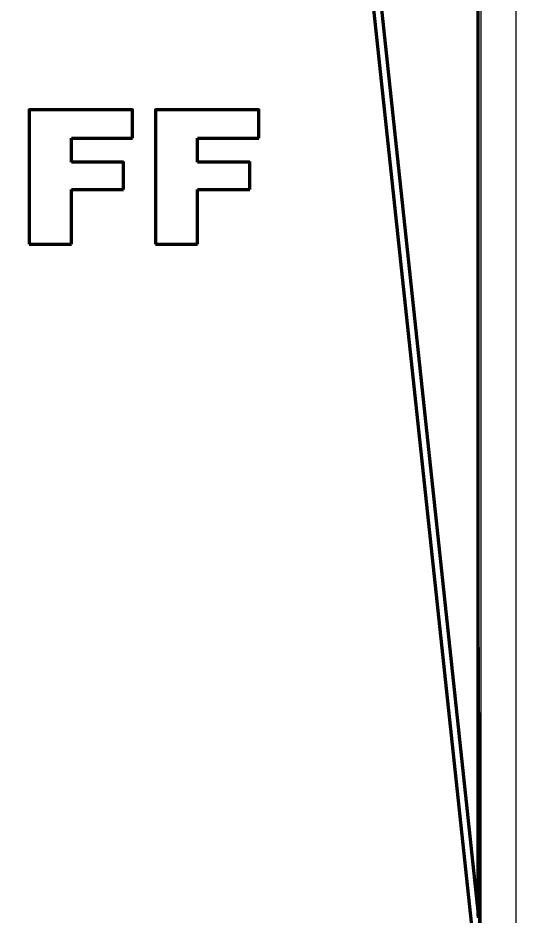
# Model space of a CAD drawing. Header units: millimetres. Extents: x 1683 to 1896, y 0 to 327.
# Drawn here: x 1809.22 to 1823.35, y 61.73 to 87.23 of the extents above; entities that cross this region are included whole.
import ezdxf

# ---------------------------------------------------------------- set-up
doc = ezdxf.new("R2010")
doc.units = ezdxf.units.MM
doc.layers.add('at_Entity', color=7, linetype='Continuous')

# ---------------------------------------------------------------- blocks, each defined once
blk = doc.blocks.new('ERYHR REH W4 TS1600AF')
blk.add_lwpolyline([(78694.519, 9427.081), (78759.517, 9427.081), (78759.517, 9230.581), (78694.519, 9230.581)], close=True)
at = {"color": 3}
blk.add_lwpolyline([(78693.512, 9348.581), (78760.512, 9348.581), (78760.512, 9229.581), (78693.512, 9229.581)], close=True, dxfattribs=at)
at = {"layer": 'at_Entity', "color": 0, "lineweight": 140}
for p, q in [((78759.443, 9231.862), (78759.443, 9347.581)), ((78753.084, 9289.242), (78759.35, 9230.581)), ((78753.317, 9289.279), (78759.443, 9231.862)), ((78746.706, 9254.73), (78746.706, 9250.886)), ((78749.638, 9254.701), (78746.706, 9254.701)), ((78749.638, 9253.891), (78749.638, 9254.73)), ((78750.285, 9254.73), (78750.285, 9250.886)), ((78753.216, 9254.701), (78750.285, 9254.701)), ((78753.216, 9253.891), (78753.216, 9254.73)), ((78747.9, 9253.891), (78749.638, 9253.891)), ((78747.9, 9253.213), (78747.9, 9253.891)), ((78751.479, 9253.891), (78753.216, 9253.891)), ((78751.479, 9253.213), (78751.479, 9253.891)), ((78749.378, 9253.213), (78747.9, 9253.213)), ((78749.378, 9252.44), (78749.378, 9253.235)), ((78752.964, 9253.213), (78751.479, 9253.213)), ((78752.964, 9252.44), (78752.964, 9253.235)), ((78747.9, 9252.44), (78749.378, 9252.44)), ((78747.9, 9250.886), (78747.9, 9252.44)), ((78751.479, 9252.44), (78752.964, 9252.44)), ((78751.479, 9250.886), (78751.479, 9252.44)), ((78746.706, 9250.886), (78747.9, 9250.886)), ((78750.285, 9250.886), (78751.479, 9250.886)), ((78759.49, 9230.581), (78759.443, 9240.386)), ((78759.446, 9231.761), (78759.443, 9231.862))]:
    blk.add_line(p, q, dxfattribs=at)

msp = doc.modelspace()

# ---------------------------------------------------------------- block references
msp.add_blockref('ERYHR REH W4 TS1600AF', (-76937.163, -9170.081))

doc.saveas('drawing.dxf')
